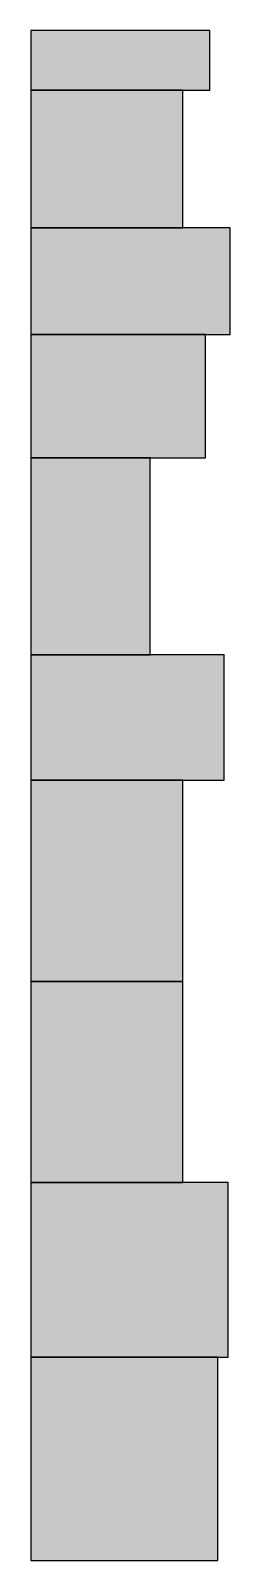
# Model space of a CAD drawing. Extents: x 0 to 194, y 0 to 1490.
import ezdxf

# ---------------------------------------------------------------- set-up
doc = ezdxf.new("R2010")
doc.units = 0

msp = doc.modelspace()

# ---------------------------------------------------------------- linework, layer by layer
for points in [[(0, 1432, 0), (174, 1432, 0), (174, 1490, 0), (0, 1490, 0)], [(0, 1298, 0), (148, 1298, 0), (148, 1432, 0), (0, 1432, 0)], [(0, 1194, 0), (194, 1194, 0), (194, 1298, 0), (0, 1298, 0)], [(0, 1074, 0), (170, 1074, 0), (170, 1194, 0), (0, 1194, 0)], [(0, 882, 0), (116, 882, 0), (116, 1074, 0), (0, 1074, 0)], [(0, 760, 0), (188, 760, 0), (188, 882, 0), (0, 882, 0)], [(0, 564, 0), (148, 564, 0), (148, 760, 0), (0, 760, 0)], [(0, 368, 0), (148, 368, 0), (148, 564, 0), (0, 564, 0)], [(0, 198, 0), (192, 198, 0), (192, 368, 0), (0, 368, 0)], [(0, 0, 0), (182, 0, 0), (182, 198, 0), (0, 198, 0)]]:
    msp.add_polyline3d(points, close=True)
at = {"color": 171}
msp.add_solid([(0, 1432), (174, 1432), (0, 1490), (174, 1490)], dxfattribs=at)
at = {"color": 28}
msp.add_solid([(0, 1298), (148, 1298), (0, 1432), (148, 1432)], dxfattribs=at)
at = {"color": 38}
msp.add_solid([(0, 1194), (194, 1194), (0, 1298), (194, 1298)], dxfattribs=at)
at = {"color": 103}
msp.add_solid([(0, 1074), (170, 1074), (0, 1194), (170, 1194)], dxfattribs=at)
at = {"color": 78}
msp.add_solid([(0, 882), (116, 882), (0, 1074), (116, 1074)], dxfattribs=at)
at = {"color": 15}
msp.add_solid([(0, 760), (188, 760), (0, 882), (188, 882)], dxfattribs=at)
at = {"color": 217}
msp.add_solid([(0, 564), (148, 564), (0, 760), (148, 760)], dxfattribs=at)
at = {"color": 204}
msp.add_solid([(0, 368), (148, 368), (0, 564), (148, 564)], dxfattribs=at)
at = {"color": 228}
msp.add_solid([(0, 198), (192, 198), (0, 368), (192, 368)], dxfattribs=at)
at = {"color": 112}
msp.add_solid([(0, 0), (182, 0), (0, 198), (182, 198)], dxfattribs=at)

doc.saveas('drawing.dxf')
